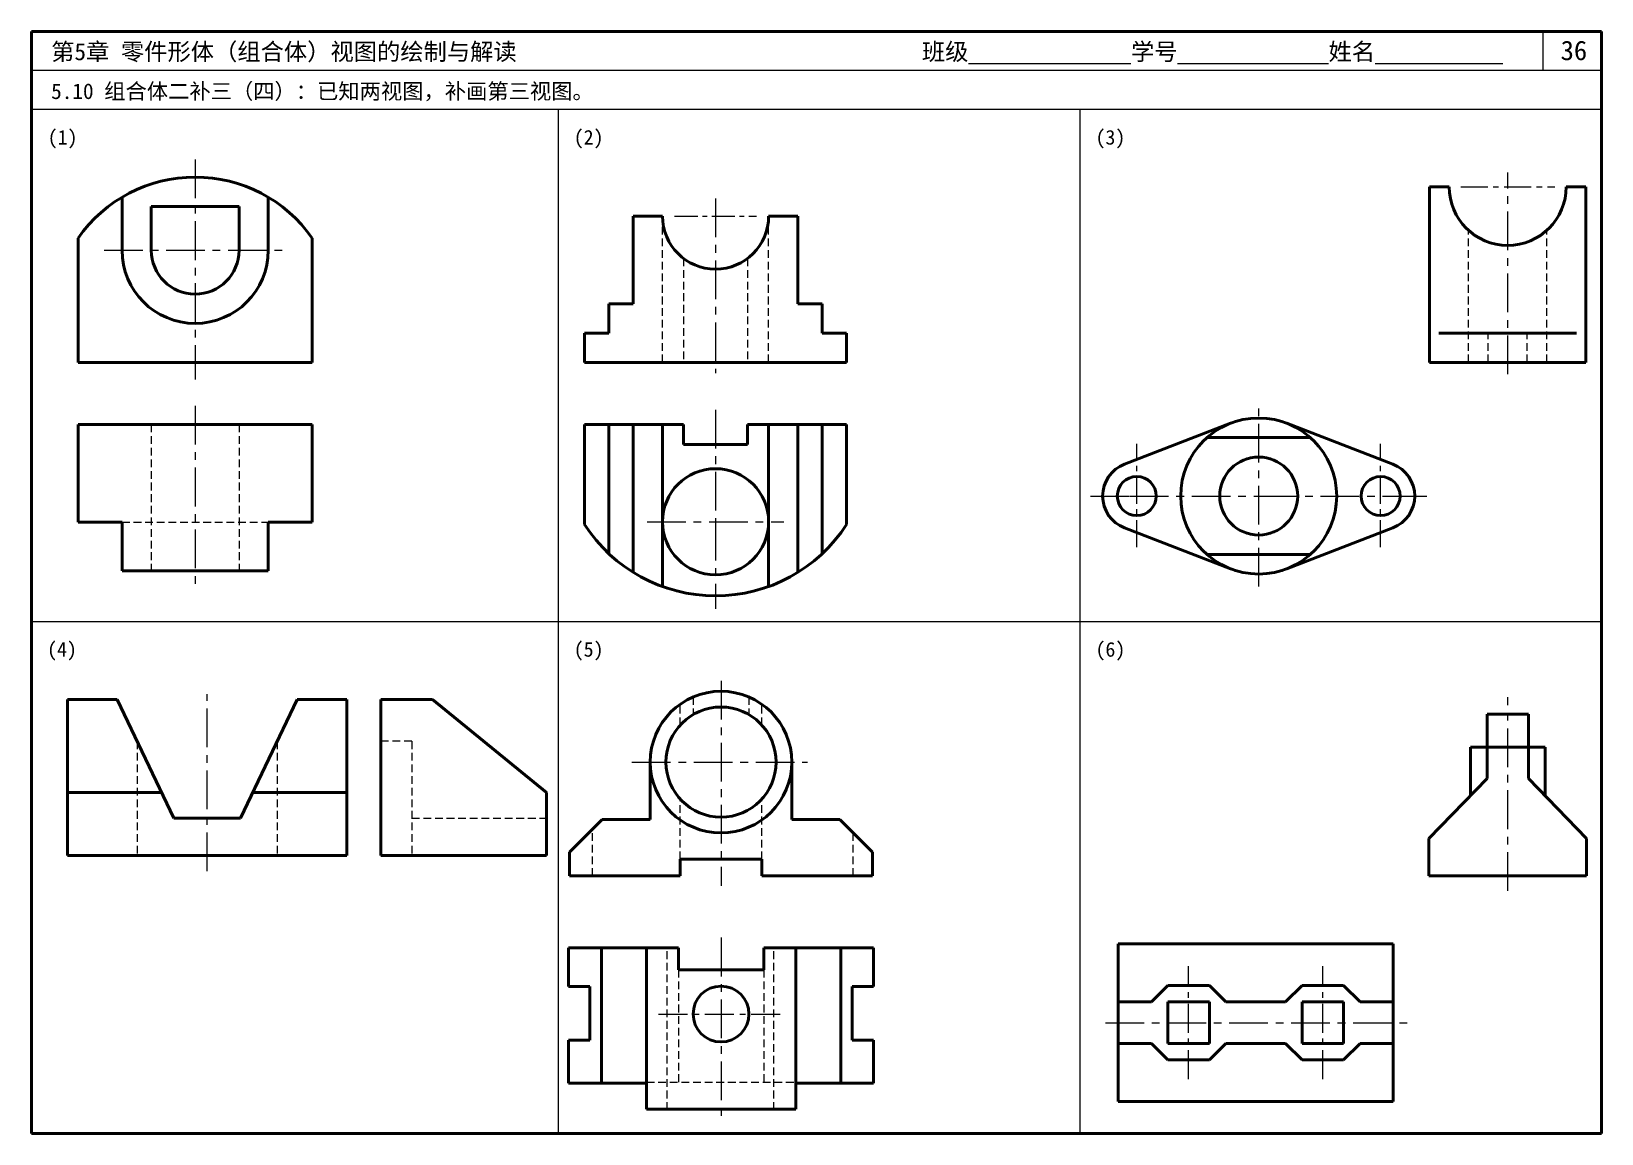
# Model space of a CAD drawing. Header units: millimetres. Extents: x 0 to 322, y 0 to 226.
import ezdxf

# ---------------------------------------------------------------- set-up
doc = ezdxf.new("R2010")
doc.units = ezdxf.units.MM
doc.header["$LTSCALE"] = 0.25
doc.linetypes.add('CENTER', pattern=[50.8, 31.75, -6.35, 6.35, -6.35])
doc.linetypes.add('HIDDEN', pattern=[9.525, 6.35, -3.175])
doc.layers.add('点画线层', color=7, linetype='CENTER')
doc.layers.add('虚线层', color=7, linetype='HIDDEN')
doc.layers.add('粗实线层', color=7, linetype='Continuous', lineweight=50)
doc.styles.add('宋体', font='SimSun.ttf', dxfattribs={"height": 3.5})

msp = doc.modelspace()

# ---------------------------------------------------------------- linework, layer by layer
at = {"lineweight": 50}
for p, q in [((322, 226), (0, 226)), ((0, 226), (0, 0)), ((322, 0), (322, 226)), ((0, 0), (322, 0))]:
    msp.add_line(p, q, dxfattribs=at)
for p, q in [((310, 218), (310, 226)), ((322, 218), (0, 218)), ((322, 210), (0, 210)), ((108, 210), (108, 0)), ((215, 210), (215, 0)), ((0, 105), (322, 105))]:
    msp.add_line(p, q)
at = {"layer": '点画线层'}
for p, q in [((33.58, 199.76), (33.58, 154.64)), ((302.74, 155.71), (302.74, 197.04)), ((140.3, 191.74), (140.3, 155.92)), ((14.92, 181.13), (52.74, 181.13)), ((33.58, 149.25), (33.58, 112.22)), ((140.3, 148.41), (140.3, 125.46)), ((251.68, 112.18), (251.68, 149.28)), ((217.18, 130.73), (225.26, 130.73)), ((225.26, 130.73), (251.68, 130.73)), ((251.68, 130.73), (278.84, 130.73)), ((278.84, 130.73), (286.18, 130.73)), ((126.27, 125.46), (154.32, 125.46)), ((140.3, 125.46), (140.3, 107.57)), ((141.42, 92.82), (141.42, 50.77)), ((36.05, 53.81), (36.05, 90.07)), ((302.75, 49.75), (302.75, 89.46)), ((123.15, 76.18), (159.15, 76.18)), ((141.42, 40.18), (141.42, 2.86)), ((220.24, 22.74), (282.3, 22.74))]:
    msp.add_line(p, q, dxfattribs=at)
at = {"layer": '点画线层', "ltscale": 0.7}
for p, q in [((293.11, 194.13), (312.38, 194.13)), ((226.68, 120.25), (226.68, 141.42)), ((276.68, 120.25), (276.68, 141.42))]:
    msp.add_line(p, q, dxfattribs=at)
at = {"layer": '点画线层', "ltscale": 0.6}
msp.add_line((131.9, 188.13), (148.69, 188.13), dxfattribs=at)
at = {"layer": '点画线层', "ltscale": 0.75}
for p, q in [((237.32, 11.15), (237.32, 34.33)), ((264.82, 11.15), (264.82, 34.33)), ((128.58, 24.52), (154.25, 24.52))]:
    msp.add_line(p, q, dxfattribs=at)
at = {"layer": '粗实线层'}
for p, q in [((286.74, 194.13), (290.74, 194.13)), ((286.74, 158.13), (286.74, 194.13)), ((314.74, 194.13), (318.74, 194.13)), ((318.74, 158.13), (318.74, 194.13)), ((18.58, 181.13), (18.58, 191.99)), ((24.58, 181.13), (24.58, 190.13)), ((24.58, 190.13), (42.58, 190.13)), ((42.58, 181.13), (42.58, 190.13)), ((48.58, 181.13), (48.58, 191.99)), ((129.42, 188.13), (123.42, 188.13)), ((123.42, 170.13), (123.42, 188.13)), ((151.18, 188.13), (157.18, 188.13)), ((157.18, 170.13), (157.18, 188.13)), ((9.58, 183.63), (9.58, 158.13)), ((57.58, 183.63), (57.58, 158.13)), ((123.42, 170.13), (118.42, 170.13)), ((118.42, 164.13), (118.42, 170.13)), ((157.18, 170.13), (162.18, 170.13)), ((162.18, 164.13), (162.18, 170.13)), ((113.42, 158.13), (113.42, 164.13)), ((118.42, 164.13), (113.42, 164.13)), ((162.18, 164.13), (167.18, 164.13)), ((167.18, 158.13), (167.18, 164.13)), ((288.61, 164.13), (316.87, 164.13)), ((9.58, 158.13), (57.58, 158.13)), ((123.66, 158.13), (113.42, 158.13)), ((156.94, 158.13), (123.66, 158.13)), ((167.18, 158.13), (156.94, 158.13)), ((286.74, 158.13), (318.74, 158.13)), ((9.58, 145.38), (57.58, 145.38)), ((9.58, 145.38), (9.58, 125.38)), ((57.58, 145.38), (57.58, 125.38)), ((113.42, 124.9), (113.42, 145.38)), ((113.42, 145.38), (133.74, 145.38)), ((118.42, 118.91), (118.42, 145.38)), ((123.42, 115.07), (123.42, 145.38)), ((129.42, 128.74), (129.42, 145.38)), ((133.74, 145.38), (133.74, 141.28)), ((146.85, 145.38), (167.18, 145.38)), ((146.85, 145.38), (146.85, 141.28)), ((151.18, 145.38), (151.18, 128.74)), ((157.18, 145.38), (157.18, 115.07)), ((162.18, 145.38), (162.18, 118.91)), ((167.18, 145.38), (167.18, 124.9)), ((245.92, 145.66), (224.16, 137.26)), ((257.44, 145.66), (279.2, 137.26)), ((262.27, 142.73), (241.1, 142.73)), ((133.74, 141.28), (146.85, 141.28)), ((129.42, 112.16), (129.42, 128.74)), ((151.18, 128.74), (151.18, 112.16)), ((9.58, 125.38), (18.58, 125.38)), ((18.58, 115.38), (18.58, 125.38)), ((48.58, 125.38), (57.58, 125.38)), ((48.58, 115.38), (48.58, 125.38)), ((245.92, 115.8), (224.16, 124.2)), ((257.44, 115.8), (279.2, 124.2)), ((262.27, 118.73), (241.1, 118.73)), ((18.58, 115.38), (48.58, 115.38)), ((7.38, 89.03), (17.62, 89.03)), ((7.38, 57.03), (7.38, 89.03)), ((17.62, 89.03), (29.22, 64.7)), ((42.87, 64.7), (54.48, 89.03)), ((54.48, 89.03), (64.71, 89.03)), ((64.71, 89.03), (64.71, 57.03)), ((71.64, 89.03), (82.26, 89.03)), ((71.64, 57.03), (71.64, 89.03)), ((105.62, 69.92), (82.26, 89.03)), ((298.5, 79.21), (298.5, 86.01)), ((307, 86.01), (298.5, 86.01)), ((307, 79.21), (307, 86.01)), ((295.1, 79.21), (298.5, 79.21)), ((295.1, 79.21), (295.1, 69.32)), ((298.5, 79.21), (307, 79.21)), ((298.5, 72.84), (298.5, 79.21)), ((307, 79.21), (307, 72.84)), ((310.4, 79.21), (307, 79.21)), ((310.4, 79.21), (310.4, 69.32)), ((126.9, 76.18), (126.9, 64.43)), ((155.95, 76.18), (155.95, 64.43)), ((286.6, 60.51), (298.5, 72.84)), ((307, 72.84), (318.9, 60.51)), ((26.74, 69.92), (7.38, 69.92)), ((64.71, 69.92), (45.36, 69.92)), ((105.62, 57.03), (105.62, 69.92)), ((29.22, 64.7), (42.87, 64.7)), ((117.06, 64.43), (110.36, 57.72)), ((117.06, 64.43), (126.9, 64.43)), ((165.79, 64.43), (155.95, 64.43)), ((165.79, 64.43), (172.49, 57.72)), ((286.6, 52.86), (286.6, 60.51)), ((318.9, 60.51), (318.9, 52.86)), ((64.71, 57.03), (7.38, 57.03)), ((71.64, 57.03), (105.62, 57.03)), ((110.36, 57.72), (110.36, 52.86)), ((133.04, 56.26), (141.42, 56.26)), ((133.04, 56.26), (133.04, 52.86)), ((149.81, 56.26), (141.42, 56.26)), ((149.81, 56.26), (149.81, 52.86)), ((172.49, 57.72), (172.49, 52.86)), ((110.36, 52.86), (133.04, 52.86)), ((172.49, 52.86), (149.81, 52.86)), ((318.9, 52.86), (286.6, 52.86)), ((222.87, 38.89), (222.87, 26.99)), ((279.27, 38.89), (222.87, 38.89)), ((279.27, 26.99), (279.27, 38.89)), ((110.16, 38.12), (132.67, 38.12)), ((110.16, 38.12), (110.16, 30.18)), ((116.88, 38.05), (116.88, 10.34)), ((126.11, 38.05), (126.11, 5.01)), ((132.67, 33.59), (132.67, 38.12)), ((172.69, 38.12), (150.18, 38.12)), ((150.18, 33.59), (150.18, 38.12)), ((156.73, 38.05), (156.73, 5.01)), ((165.97, 38.05), (165.97, 10.34)), ((172.69, 38.12), (172.69, 30.18)), ((132.67, 33.59), (141.42, 33.59)), ((150.18, 33.59), (141.42, 33.59)), ((110.16, 30.18), (114.52, 30.18)), ((114.52, 30.18), (114.52, 19.19)), ((172.69, 30.18), (168.33, 30.18)), ((168.33, 30.18), (168.33, 19.19)), ((233.07, 30.39), (229.67, 26.99)), ((241.57, 30.39), (233.07, 30.39)), ((244.97, 26.99), (241.57, 30.39)), ((260.57, 30.39), (257.17, 26.99)), ((269.07, 30.39), (260.57, 30.39)), ((272.47, 26.99), (269.07, 30.39)), ((222.87, 26.99), (222.87, 18.49)), ((229.67, 26.99), (222.87, 26.99)), ((233.07, 26.99), (241.57, 26.99)), ((233.07, 18.49), (233.07, 26.99)), ((241.57, 26.99), (241.57, 18.49)), ((257.17, 26.99), (244.97, 26.99)), ((260.57, 26.99), (269.07, 26.99)), ((260.57, 18.49), (260.57, 26.99)), ((269.07, 26.99), (269.07, 18.49)), ((279.27, 26.99), (272.47, 26.99)), ((279.27, 18.49), (279.27, 26.99)), ((110.16, 19.19), (110.16, 10.34)), ((110.16, 19.19), (114.52, 19.19)), ((172.69, 19.19), (168.33, 19.19)), ((172.69, 19.19), (172.69, 10.34)), ((222.87, 18.49), (222.87, 6.59)), ((229.67, 18.49), (222.87, 18.49)), ((233.07, 15.09), (229.67, 18.49)), ((241.57, 18.49), (233.07, 18.49)), ((244.97, 18.49), (241.57, 15.09)), ((257.17, 18.49), (244.97, 18.49)), ((260.57, 15.09), (257.17, 18.49)), ((269.07, 18.49), (260.57, 18.49)), ((272.47, 18.49), (269.07, 15.09)), ((279.27, 18.49), (272.47, 18.49)), ((279.27, 6.59), (279.27, 18.49)), ((241.57, 15.09), (233.07, 15.09)), ((269.07, 15.09), (260.57, 15.09)), ((126.11, 10.34), (110.16, 10.34)), ((156.73, 10.34), (172.69, 10.34)), ((279.27, 6.59), (222.87, 6.59)), ((141.42, 5.01), (126.11, 5.01)), ((141.42, 5.01), (156.73, 5.01))]:
    msp.add_line(p, q, dxfattribs=at)
for centre, radius in [((251.68, 130.73), 16), ((251.68, 130.73), 8), ((226.68, 130.73), 4), ((276.68, 130.73), 4), ((141.42, 76.18), 14.52), ((141.42, 76.18), 11.29), ((141.42, 24.52), 5.72)]:
    msp.add_circle(centre, radius, dxfattribs=at)
for centre, radius, start, end in [((33.58, 166.84), 29.29, 34.976, 145.024), ((302.74, 194.13), 12, 180, 0), ((140.3, 188.13), 10.88, 180, 0), ((33.58, 181.13), 15, 180, 0), ((33.58, 181.13), 9, 180, 0), ((140.3, 125.46), 10.88, 0, 180), ((226.68, 130.73), 7, 111.1002, 248.8998), ((276.68, 130.73), 7, 291.1002, 68.8998), ((140.3, 142.26), 32, 212.8599, 327.1401), ((140.3, 125.46), 10.88, 180, 0)]:
    msp.add_arc(centre, radius, start, end, dxfattribs=at)
at = {"layer": '虚线层'}
for p, q in [((129.42, 158.13), (129.42, 188.13)), ((151.18, 158.13), (151.18, 188.13)), ((294.74, 158.13), (294.74, 185.18)), ((310.74, 158.13), (310.74, 185.18)), ((133.74, 179.44), (133.74, 158.13)), ((146.85, 179.44), (146.85, 158.13)), ((298.74, 158.13), (298.74, 164.13)), ((306.74, 158.13), (306.74, 164.13)), ((24.58, 145.38), (24.58, 115.38)), ((42.58, 145.38), (42.58, 115.38)), ((18.58, 125.38), (48.58, 125.38)), ((133.04, 83.74), (133.04, 88.04)), ((135.71, 89.53), (135.71, 85.92)), ((147.14, 89.53), (147.14, 85.92)), ((149.81, 83.74), (149.81, 88.04)), ((21.72, 80.44), (21.72, 57.03)), ((50.38, 80.44), (50.38, 57.03)), ((78.01, 80.44), (71.64, 80.44)), ((78.01, 80.44), (78.01, 57.03)), ((133.04, 56.26), (133.04, 68.62)), ((149.81, 56.26), (149.81, 68.62)), ((78.01, 64.7), (105.62, 64.7)), ((115.05, 52.86), (115.05, 62.41)), ((168.51, 52.86), (168.51, 61.6)), ((130.41, 4.84), (130.41, 38.12)), ((152.28, 4.84), (152.28, 38.12)), ((132.67, 33.59), (132.67, 10.51)), ((150.18, 33.59), (150.18, 10.51)), ((156.33, 10.51), (126.36, 10.51))]:
    msp.add_line(p, q, dxfattribs=at)

# ---------------------------------------------------------------- texts
at = {"style": '宋体'}
for s, height, p in [('第5章 零件形体（组合体）视图的绘制与解读', 3.5, (4.05, 220.1)), ('班级%%U              %%U学号%%U             %%U姓名%%U           ', 3.5, (182.61, 220.1)), ('36', 4, (313.6, 220.1)), ('5.10 组合体二补三（四）：已知两视图，补画第三视图。', 3.2, (4.05, 212.14)), ('(1)', 3, (3.33, 202.79)), ('(2)', 3, (111.21, 202.79)), ('(3)', 3, (218.21, 202.79)), ('(4)', 3, (3.21, 97.79)), ('(5)', 3, (111.21, 97.79)), ('(6)', 3, (218.21, 97.79))]:
    msp.add_text(s, height=height, dxfattribs=at).set_placement(p)

doc.saveas('drawing.dxf')
